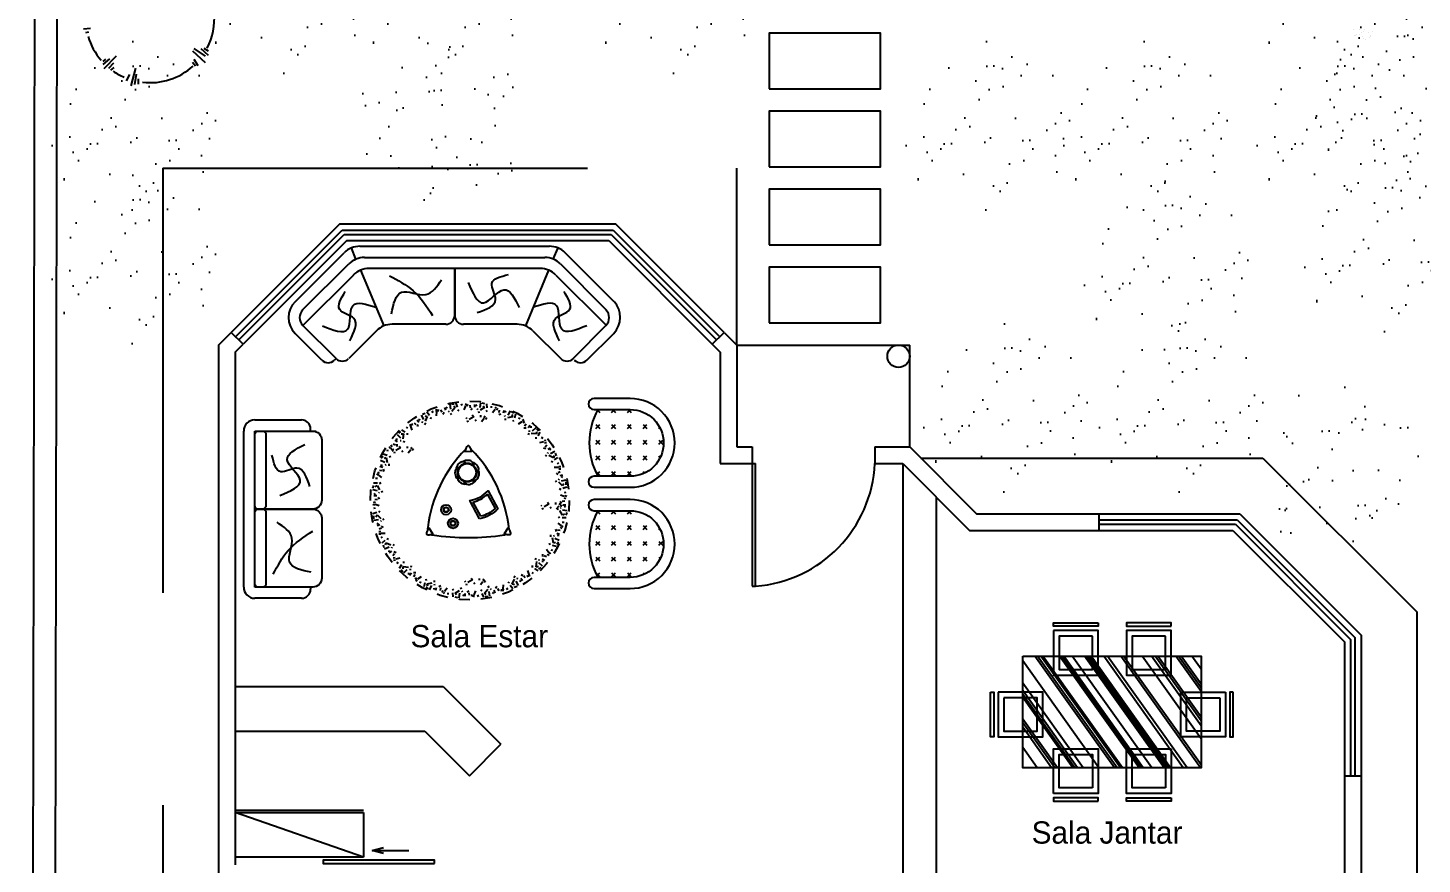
# Model space of a CAD drawing. Header units: millimetres. Extents: x 166 to 289, y 88 to 139.
# Drawn here: x 168.41 to 180.92, y 117.47 to 124.97 of the extents above; entities that cross this region are included whole.
import ezdxf

# ---------------------------------------------------------------- set-up
doc = ezdxf.new("R2010")
doc.units = ezdxf.units.MM
doc.header["$LTSCALE"] = 0.6
doc.linetypes.add('DOT', pattern=[0.25, 0, -0.25])
doc.linetypes.add('HIDDEN', pattern=[9.525, 6.35, -3.175])
for name, color, linetype in [('0.1', 1, 'Continuous'), ('0.3', 3, 'Continuous'), ('02', 2, 'Continuous'), ('AR-ALV', 5, 'Continuous'), ('AR-ALV-BXA', 1, 'Continuous'), ('AR-TXT', 2, 'Continuous'), ('Mobiliário', 160, 'Continuous'), ('Mobiliário2', 10, 'Continuous'), ('VEGETAÇAO', 76, 'Continuous')]:
    doc.layers.add(name, color=color, linetype=linetype)
doc.dimstyles.new('COTAS', dxfattribs={"dimscale": 10, "dimtxt": 0.01, "dimasz": 0.01, "dimexe": 0, "dimexo": 0, "dimgap": 0, "dimtad": 1, "dimzin": 0, "dimdsep": 46, "dimtxsty": 'Standard', "dimcen": 0.09, "dimdle": 0.05, "dimclrd": 1, "dimclre": 1, "dimclrt": 5, "dimadec": 0, "dimazin": 0, "dimtfac": 1, "dimtix": 1, "dimtmove": 0, "dimatfit": 3, "dimldrblk": 'OPEN30', "dimfxl": 1, "dimtvp": 2, "dimtolj": 1, "dimtzin": 0, "dimarcsym": 0})

# ---------------------------------------------------------------- blocks, each defined once
blk = doc.blocks.new('tapete4')
for p, q in [((-2.052, 1.213), (-2.09, 1.261)), ((-1.997, 1.254), (-2.012, 1.276)), ((-1.95, 1.305), (-1.951, 1.274)), ((-1.946, 1.207), (-1.944, 1.269)), ((-1.92, 1.273), (-1.919, 1.303)), ((-1.863, 1.263), (-1.881, 1.297)), ((-1.853, 1.234), (-1.833, 1.262)), ((-1.825, 1.33), (-1.813, 1.29)), ((-1.789, 1.336), (-1.804, 1.315)), ((-1.754, 1.268), (-1.768, 1.278)), ((-1.747, 1.38), (-1.736, 1.308)), ((-1.681, 1.384), (-1.723, 1.383)), ((-1.666, 1.331), (-1.718, 1.274)), ((-1.694, 1.351), (-1.666, 1.331)), ((-1.631, 1.337), (-1.652, 1.395)), ((-1.628, 1.282), (-1.613, 1.303)), ((-1.565, 1.36), (-1.573, 1.385)), ((-1.532, 1.299), (-1.51, 1.357)), ((-1.505, 1.393), (-1.515, 1.364)), ((-1.486, 1.353), (-1.476, 1.382)), ((-1.436, 1.327), (-1.442, 1.365)), ((-1.434, 1.296), (-1.407, 1.316)), ((-1.378, 1.379), (-1.379, 1.336)), ((-1.343, 1.373), (-1.363, 1.358)), ((-1.33, 1.298), (-1.34, 1.312)), ((-1.305, 1.263), (-1.331, 1.255)), ((-1.289, 1.402), (-1.301, 1.33)), ((-1.227, 1.331), (-1.294, 1.292)), ((-1.225, 1.385), (-1.265, 1.398)), ((-1.247, 1.358), (-1.227, 1.331)), ((-1.206, 1.272), (-1.185, 1.287)), ((-1.191, 1.325), (-1.194, 1.386)), ((-1.122, 1.326), (-1.122, 1.353)), ((-1.109, 1.259), (-1.071, 1.307)), ((-1.054, 1.339), (-1.073, 1.315)), ((-1.049, 1.296), (-1.03, 1.32)), ((-1.009, 1.255), (-1.003, 1.293)), ((-0.938, 1.287), (-0.952, 1.247)), ((-0.906, 1.271), (-0.93, 1.263)), ((-0.847, 1.281), (-0.88, 1.216)), ((-0.79, 1.245), (-0.825, 1.27)), ((-2.345, 1.083), (-2.337, 1.054)), ((-2.312, 0.992), (-2.329, 1.051)), ((-2.307, 1.062), (-2.316, 1.092)), ((-2.251, 1.071), (-2.278, 1.097)), ((-2.235, 1.146), (-2.211, 1.111)), ((-2.232, 1.046), (-2.221, 1.079)), ((-2.203, 1.163), (-2.211, 1.138)), ((-2.176, 1.217), (-2.143, 1.152)), ((-2.148, 1.109), (-2.165, 1.114)), ((-2.114, 1.242), (-2.155, 1.228)), ((-2.108, 1.096), (-2.124, 1.074)), ((-2.117, 1.207), (-2.084, 1.196)), ((-2.084, 1.196), (-2.116, 1.126)), ((-2.033, 1.161), (-2.025, 1.186)), ((-1.72, 1.243), (-1.742, 1.228)), ((-1.494, 1.161), (-1.504, 1.175)), ((-1.469, 1.126), (-1.495, 1.118)), ((-1.391, 1.194), (-1.459, 1.155)), ((-1.411, 1.221), (-1.391, 1.194)), ((-1.37, 1.135), (-1.349, 1.15)), ((-1.286, 1.189), (-1.286, 1.216)), ((-1.273, 1.122), (-1.235, 1.17)), ((-1.218, 1.202), (-1.238, 1.178)), ((-1.213, 1.159), (-1.194, 1.183)), ((-1.017, 1.225), (-0.985, 1.236)), ((-0.904, 1.154), (-0.931, 1.155)), ((-0.918, 1.195), (-0.923, 1.211)), ((-0.809, 1.194), (-0.885, 1.179)), ((-0.82, 1.227), (-0.809, 1.194)), ((-0.807, 1.132), (-0.783, 1.14)), ((-0.777, 1.178), (-0.761, 1.237)), ((-0.719, 1.089), (-0.668, 1.123)), ((-0.711, 1.158), (-0.702, 1.183)), ((-0.642, 1.149), (-0.668, 1.132)), ((-0.651, 1.106), (-0.625, 1.123)), ((-0.625, 1.055), (-0.608, 1.089)), ((-0.548, 1.064), (-0.574, 1.029)), ((-2.568, 0.844), (-2.534, 0.819)), ((-2.543, 0.87), (-2.543, 0.844)), ((-2.534, 0.93), (-2.483, 0.879)), ((-2.483, 0.973), (-2.517, 0.947)), ((-2.474, 0.836), (-2.491, 0.836)), ((-2.474, 0.938), (-2.44, 0.938)), ((-2.414, 0.964), (-2.466, 0.998)), ((-2.44, 0.938), (-2.449, 0.861)), ((-2.432, 0.836), (-2.44, 0.81)), ((-2.375, 1.021), (-2.396, 1.037)), ((-2.38, 0.921), (-2.38, 0.947)), ((-0.642, 1.029), (-0.608, 1.029)), ((-0.557, 0.927), (-0.583, 0.936)), ((-0.557, 0.97), (-0.557, 0.987)), ((-0.523, 1.038), (-0.548, 1.038)), ((-0.454, 0.936), (-0.531, 0.944)), ((-0.463, 1.029), (-0.514, 0.978)), ((-0.472, 0.876), (-0.446, 0.876)), ((-0.454, 0.97), (-0.454, 0.936)), ((-0.42, 0.978), (-0.446, 1.012)), ((-0.429, 0.91), (-0.395, 0.961)), ((-0.372, 0.87), (-0.356, 0.892)), ((-0.31, 0.841), (-0.339, 0.833)), ((-2.682, 0.616), (-2.742, 0.632)), ((-2.662, 0.682), (-2.688, 0.691)), ((-2.654, 0.75), (-2.636, 0.725)), ((-2.611, 0.742), (-2.628, 0.768)), ((-2.594, 0.674), (-2.628, 0.725)), ((-2.59, 0.695), (-2.6, 0.709)), ((-2.56, 0.768), (-2.594, 0.785)), ((-2.565, 0.661), (-2.59, 0.652)), ((-2.487, 0.728), (-2.554, 0.689)), ((-2.534, 0.75), (-2.534, 0.785)), ((-2.507, 0.755), (-2.487, 0.728)), ((-2.465, 0.669), (-2.445, 0.684)), ((-2.381, 0.723), (-2.381, 0.75)), ((-2.368, 0.656), (-2.33, 0.704)), ((-2.314, 0.736), (-2.333, 0.712)), ((-2.309, 0.693), (-2.29, 0.717)), ((-0.401, 0.808), (-0.342, 0.824)), ((-0.346, 0.727), (-0.314, 0.717)), ((-0.331, 0.803), (-0.301, 0.811)), ((-0.322, 0.746), (-0.295, 0.773)), ((-0.284, 0.644), (-0.278, 0.66)), ((-0.247, 0.731), (-0.281, 0.706)), ((-0.23, 0.698), (-0.254, 0.706)), ((-0.176, 0.672), (-0.24, 0.639)), ((-0.151, 0.61), (-0.165, 0.65)), ((-2.792, 0.454), (-2.751, 0.441)), ((-2.785, 0.546), (-2.721, 0.513)), ((-2.75, 0.603), (-2.775, 0.568)), ((-2.775, 0.487), (-2.767, 0.462)), ((-2.731, 0.573), (-2.699, 0.583)), ((-2.7, 0.475), (-2.716, 0.47)), ((-2.699, 0.583), (-2.683, 0.508)), ((-2.659, 0.489), (-2.659, 0.461)), ((-2.637, 0.586), (-2.645, 0.61)), ((-0.297, 0.603), (-0.319, 0.619)), ((-0.197, 0.58), (-0.267, 0.612)), ((-0.231, 0.528), (-0.207, 0.52)), ((-0.186, 0.612), (-0.197, 0.58)), ((-0.185, 0.442), (-0.124, 0.439)), ((-0.18, 0.547), (-0.132, 0.586)), ((-0.138, 0.492), (-0.116, 0.508)), ((-0.088, 0.445), (-0.119, 0.446)), ((-2.831, 0.271), (-2.858, 0.271)), ((-2.844, 0.339), (-2.82, 0.32)), ((-2.801, 0.344), (-2.825, 0.363)), ((-2.763, 0.284), (-2.811, 0.322)), ((-2.76, 0.384), (-2.797, 0.39)), ((-2.73, 0.376), (-2.741, 0.408)), ((-0.15, 0.215), (-0.165, 0.237)), ((-0.158, 0.348), (-0.131, 0.328)), ((-0.13, 0.359), (-0.096, 0.376)), ((-0.124, 0.25), (-0.114, 0.263)), ((-0.12, 0.415), (-0.089, 0.414)), ((-0.062, 0.162), (-0.119, 0.214)), ((-0.062, 0.321), (-0.103, 0.308)), ((-0.013, 0.243), (-0.085, 0.231)), ((-0.057, 0.285), (-0.077, 0.3)), ((-0.009, 0.176), (-0.01, 0.219)), ((-2.906, 0.104), (-2.835, 0.092)), ((-2.89, 0.168), (-2.902, 0.128)), ((-2.829, 0.202), (-2.891, 0.199)), ((-2.884, 0.014), (-2.841, 0.014)), ((-2.878, 0.05), (-2.863, 0.03)), ((-2.863, 0.146), (-2.835, 0.166)), ((-2.835, 0.166), (-2.797, 0.099)), ((-2.803, 0.063), (-2.816, 0.053)), ((-2.777, 0.187), (-2.792, 0.208)), ((-2.768, 0.088), (-2.76, 0.062)), ((-0.111, 0.123), (-0.09, 0.108)), ((-0.094, 0.027), (-0.036, 0.006)), ((-0.042, 0.189), (-0.062, 0.162)), ((-0.056, 0.126), (0.002, 0.147)), ((-0.033, 0.06), (-0.008, 0.068)), ((0, 0), (-0.029, 0.011)), ((-2.897, -0.112), (-2.869, -0.122)), ((-2.864, -0.172), (-2.89, -0.18)), ((-2.858, -0.094), (-2.887, -0.083)), ((-2.831, -0.043), (-2.869, -0.049)), ((-2.804, -0.139), (-2.862, -0.117)), ((-2.801, -0.041), (-2.821, -0.014)), ((-0.372, -0.145), (-0.382, -0.132)), ((-0.347, -0.18), (-0.372, -0.188)), ((-0.269, -0.113), (-0.336, -0.151)), ((-0.289, -0.085), (-0.269, -0.113)), ((-0.247, -0.171), (-0.227, -0.156)), ((-0.163, -0.117), (-0.163, -0.09)), ((-0.15, -0.185), (-0.112, -0.136)), ((-0.129, -0.2), (-0.138, -0.174)), ((-0.096, -0.104), (-0.115, -0.128)), ((-0.097, -0.07), (-0.077, -0.098)), ((-0.095, -0.175), (-0.081, -0.164)), ((-0.091, -0.147), (-0.072, -0.123)), ((-0.066, -0.069), (-0.028, -0.063)), ((0.009, -0.215), (-0.063, -0.204)), ((-0.014, -0.126), (-0.057, -0.126)), ((-0.04, -0.018), (-0.011, -0.029)), ((-0.02, -0.162), (-0.035, -0.141)), ((-2.841, -0.238), (-2.899, -0.259)), ((-2.889, -0.288), (-2.888, -0.331)), ((-2.884, -0.355), (-2.812, -0.343)), ((-2.856, -0.301), (-2.836, -0.274)), ((-2.841, -0.397), (-2.82, -0.412)), ((-2.836, -0.274), (-2.779, -0.326)), ((-2.787, -0.235), (-2.808, -0.22)), ((-2.773, -0.361), (-2.783, -0.375)), ((-2.748, -0.327), (-2.732, -0.349)), ((-0.134, -0.396), (-0.086, -0.434)), ((-0.121, -0.299), (-0.106, -0.32)), ((-0.062, -0.278), (-0.101, -0.21)), ((-0.068, -0.313), (-0.006, -0.311)), ((-0.067, -0.383), (-0.04, -0.383)), ((-0.035, -0.257), (-0.062, -0.278)), ((-0.008, -0.28), (0.005, -0.239)), ((-2.835, -0.432), (-2.794, -0.42)), ((-2.809, -0.557), (-2.778, -0.558)), ((-2.777, -0.527), (-2.808, -0.526)), ((-2.768, -0.471), (-2.802, -0.488)), ((-2.759, -0.604), (-2.781, -0.619)), ((-2.712, -0.554), (-2.773, -0.551)), ((-2.739, -0.46), (-2.767, -0.44)), ((-0.238, -0.6), (-0.238, -0.573)), ((-0.199, -0.695), (-0.214, -0.619)), ((-0.198, -0.587), (-0.182, -0.582)), ((-0.112, -0.658), (-0.176, -0.625)), ((-0.167, -0.487), (-0.157, -0.52)), ((-0.106, -0.566), (-0.146, -0.552)), ((-0.138, -0.496), (-0.1, -0.501)), ((-0.122, -0.598), (-0.13, -0.574)), ((-0.097, -0.455), (-0.073, -0.475)), ((-0.054, -0.45), (-0.078, -0.431)), ((-2.717, -0.659), (-2.765, -0.697)), ((-2.746, -0.722), (-2.733, -0.762)), ((-2.722, -0.783), (-2.657, -0.751)), ((-2.711, -0.724), (-2.701, -0.691)), ((-2.701, -0.691), (-2.63, -0.723)), ((-2.666, -0.64), (-2.69, -0.632)), ((-2.667, -0.81), (-2.643, -0.818)), ((-2.651, -0.842), (-2.616, -0.818)), ((-2.614, -0.756), (-2.619, -0.772)), ((-2.601, -0.715), (-2.579, -0.731)), ((-2.551, -0.839), (-2.583, -0.828)), ((-0.304, -0.785), (-0.269, -0.837)), ((-0.261, -0.697), (-0.253, -0.722)), ((-0.235, -0.794), (-0.21, -0.802)), ((-0.215, -0.727), (-0.156, -0.744)), ((-0.166, -0.685), (-0.199, -0.695)), ((-0.147, -0.714), (-0.123, -0.679)), ((-2.575, -0.858), (-2.602, -0.885)), ((-2.567, -0.915), (-2.596, -0.923)), ((-2.588, -0.953), (-2.558, -0.944)), ((-2.496, -0.92), (-2.556, -0.936)), ((-2.526, -0.982), (-2.542, -1.004)), ((-2.469, -1.022), (-2.503, -1.073)), ((-2.426, -0.987), (-2.451, -0.987)), ((-2.34, -1.039), (-2.315, -1.047)), ((-0.517, -1.033), (-0.517, -1.059)), ((-0.466, -0.948), (-0.457, -0.922)), ((-0.457, -1.05), (-0.449, -0.973)), ((-0.423, -0.948), (-0.406, -0.948)), ((-0.363, -1.042), (-0.415, -0.99)), ((-0.363, -0.862), (-0.363, -0.896)), ((-0.329, -0.956), (-0.363, -0.931)), ((-0.355, -0.982), (-0.355, -0.956)), ((-0.338, -0.879), (-0.304, -0.896)), ((-0.287, -0.854), (-0.269, -0.879)), ((-0.244, -0.862), (-0.261, -0.837)), ((-2.477, -1.09), (-2.451, -1.124)), ((-2.443, -1.047), (-2.366, -1.056)), ((-2.443, -1.081), (-2.443, -1.047)), ((-2.434, -1.141), (-2.383, -1.09)), ((-2.375, -1.15), (-2.349, -1.15)), ((-2.349, -1.175), (-2.323, -1.141)), ((-2.34, -1.081), (-2.34, -1.098)), ((-2.255, -1.141), (-2.289, -1.141)), ((-2.272, -1.167), (-2.289, -1.201)), ((-2.246, -1.218), (-2.272, -1.235)), ((-2.255, -1.261), (-2.229, -1.244)), ((-2.178, -1.201), (-2.229, -1.235)), ((-2.09, -1.244), (-2.115, -1.252)), ((-1.41, -1.245), (-1.477, -1.284)), ((-1.43, -1.218), (-1.41, -1.245)), ((-1.304, -1.25), (-1.304, -1.223)), ((-1.237, -1.237), (-1.256, -1.261)), ((-0.813, -1.308), (-0.781, -1.237)), ((-0.79, -1.208), (-0.773, -1.186)), ((-0.749, -1.221), (-0.733, -1.226)), ((-0.695, -1.274), (-0.687, -1.25)), ((-0.662, -1.258), (-0.687, -1.223)), ((-0.666, -1.158), (-0.676, -1.191)), ((-0.647, -1.182), (-0.619, -1.209)), ((-0.59, -1.174), (-0.582, -1.203)), ((-0.585, -1.103), (-0.568, -1.163)), ((-0.552, -1.195), (-0.56, -1.165)), ((-0.523, -1.133), (-0.501, -1.149)), ((-0.483, -1.076), (-0.432, -1.11)), ((-0.423, -1.05), (-0.457, -1.05)), ((-0.415, -1.084), (-0.38, -1.059)), ((-2.187, -1.269), (-2.195, -1.295)), ((-2.12, -1.29), (-2.137, -1.349)), ((-2.107, -1.357), (-2.072, -1.382)), ((-2.088, -1.306), (-2.012, -1.29)), ((-2.077, -1.338), (-2.088, -1.306)), ((-2.051, -1.393), (-2.018, -1.328)), ((-1.993, -1.266), (-1.966, -1.266)), ((-1.991, -1.382), (-1.967, -1.374)), ((-1.98, -1.307), (-1.975, -1.323)), ((-1.959, -1.399), (-1.945, -1.358)), ((-1.88, -1.337), (-1.913, -1.348)), ((-1.889, -1.367), (-1.894, -1.405)), ((-1.848, -1.408), (-1.867, -1.432)), ((-1.843, -1.451), (-1.824, -1.427)), ((-1.789, -1.37), (-1.827, -1.419)), ((-1.776, -1.438), (-1.776, -1.465)), ((-1.692, -1.384), (-1.712, -1.399)), ((-1.706, -1.437), (-1.704, -1.498)), ((-1.67, -1.442), (-1.603, -1.404)), ((-1.65, -1.47), (-1.67, -1.442)), ((-1.608, -1.513), (-1.597, -1.442)), ((-1.592, -1.375), (-1.567, -1.367)), ((-1.567, -1.41), (-1.557, -1.424)), ((-1.513, -1.278), (-1.523, -1.264)), ((-1.519, -1.491), (-1.518, -1.448)), ((-1.488, -1.313), (-1.513, -1.321)), ((-1.463, -1.408), (-1.491, -1.428)), ((-1.462, -1.439), (-1.456, -1.476)), ((-1.388, -1.304), (-1.368, -1.289)), ((-1.366, -1.411), (-1.387, -1.469)), ((-1.291, -1.317), (-1.253, -1.269)), ((-1.269, -1.394), (-1.284, -1.415)), ((-1.267, -1.449), (-1.245, -1.506)), ((-1.232, -1.28), (-1.213, -1.256)), ((-1.231, -1.443), (-1.179, -1.386)), ((-1.203, -1.463), (-1.231, -1.443)), ((-1.178, -1.355), (-1.156, -1.339)), ((-1.15, -1.491), (-1.161, -1.42)), ((-1.143, -1.38), (-1.129, -1.39)), ((-1.108, -1.448), (-1.093, -1.427)), ((-1.072, -1.442), (-1.085, -1.401)), ((-1.045, -1.346), (-1.065, -1.374)), ((-1.034, -1.375), (-1.016, -1.409)), ((-0.977, -1.384), (-0.979, -1.415)), ((-0.951, -1.319), (-0.954, -1.381)), ((-0.948, -1.416), (-0.947, -1.386)), ((-0.901, -1.366), (-0.885, -1.388)), ((-0.865, -1.273), (-0.873, -1.297)), ((-0.845, -1.324), (-0.807, -1.373)), ((-0.781, -1.318), (-0.813, -1.308)), ((-0.783, -1.353), (-0.743, -1.34)), ((-0.721, -1.329), (-0.754, -1.264)), ((-1.673, -1.497), (-1.632, -1.51)), ((-1.555, -1.485), (-1.534, -1.47)), ((-1.411, -1.465), (-1.422, -1.494)), ((-1.393, -1.505), (-1.382, -1.476)), ((-1.333, -1.471), (-1.324, -1.497)), ((-1.217, -1.496), (-1.174, -1.495))]:
    blk.add_line(p, q)
at = {"linetype": 'DOT'}
blk.add_circle((-1.448, -0.059), 1.486, dxfattribs=at)
blk = doc.blocks.new('*X3')
at = {"color": 0}
for p, q in [((63.64, 97.58), (64.7, 98.64)), ((64.7, 97.58), (63.64, 98.64)), ((67.88, 97.58), (68.3, 98)), ((59.4, 93.34), (60.46, 94.4)), ((60.46, 93.34), (59.4, 94.4)), ((60.46, 97.58), (60.18, 97.85)), ((63.64, 93.34), (64.7, 94.4)), ((64.7, 93.34), (63.64, 94.4)), ((67.88, 93.34), (68.94, 94.4)), ((68.94, 93.34), (67.88, 94.4)), ((68.94, 97.58), (68.78, 97.75)), ((72.25, 94.27), (72.12, 94.4)), ((56.21, 93.34), (56.11, 93.45)), ((72.12, 93.34), (72.53, 93.74)), ((55.37, 89.31), (56.21, 90.16)), ((56.21, 89.1), (55.37, 89.94)), ((59.4, 89.1), (60.46, 90.16)), ((60.46, 89.1), (59.4, 90.16)), ((63.64, 89.1), (64.7, 90.16)), ((64.7, 89.1), (63.64, 90.16)), ((67.88, 89.1), (68.94, 90.16)), ((68.94, 89.1), (67.88, 90.16)), ((72.12, 89.1), (73.19, 90.16)), ((73.19, 89.1), (72.12, 90.16)), ((55.37, 85.07), (56.21, 85.91)), ((56.21, 84.85), (55.37, 85.69)), ((59.4, 84.85), (60.46, 85.91)), ((60.46, 84.85), (59.4, 85.91)), ((63.64, 84.85), (64.7, 85.91)), ((64.7, 84.85), (63.64, 85.91)), ((67.88, 84.85), (68.94, 85.91)), ((68.94, 84.85), (67.88, 85.91)), ((72.12, 84.85), (73.19, 85.91)), ((73.19, 84.85), (72.12, 85.91)), ((56.1, 80.73), (55.37, 81.45)), ((55.55, 81.01), (56.21, 81.67)), ((59.4, 80.61), (60.46, 81.67)), ((60.46, 80.61), (59.4, 81.67)), ((63.64, 80.61), (64.7, 81.67)), ((64.7, 80.61), (63.64, 81.67)), ((67.88, 80.61), (68.94, 81.67)), ((68.94, 80.61), (67.88, 81.67)), ((72.12, 80.61), (73.19, 81.67)), ((72.93, 80.86), (72.12, 81.67))]:
    blk.add_line(p, q, dxfattribs=at)
blk = doc.blocks.new('_Open30')
at = {"layer": 'AR-ALV', "color": 0, "lineweight": -2}
for p, q in [((-1, 0.27), (0, 0)), ((0, 0), (-1, -0.27)), ((0, 0), (-1, 0))]:
    blk.add_line(p, q, dxfattribs=at)

msp = doc.modelspace()

# ---------------------------------------------------------------- hatches: boundary and pattern name
h = msp.add_hatch()
h.set_pattern_fill('AR-SAND', color=56, scale=0.01, angle=45, style=0)
h.set_pattern_definition([(82.5, (-1.78213, -0.6163), (-0.35738135, 0.3347535), [0, -0.38608, 0, -0.4318, 0, -0.41275]), (52.5, (-1.7821, -0.6163), (-0.189011, 0.8247329), [0, -0.20828, 0, -0.34798, 0, -0.13335]), (12.5, (-2.00304, -0.8372), (0.5582998, 0.5603323), [0, -0.127, 0, -0.4572, 0, -0.5969]), (2.5, (-2.00304, -0.8372), (0.3822811, 0.6975508), [0, -0.0635, 0, -0.29972, 0, -0.3429])])
h.paths.add_polyline_path([(171.469, 125.313, 1), (169.919, 125.313, 1)])
h = msp.add_hatch()
h.set_pattern_fill('AR-SAND', color=56, scale=0.01, angle=45, style=0)
h.set_pattern_definition([(82.5, (6.25144, -4.37403), (-0.35738135, 0.3347535), [0, -0.38608, 0, -0.4318, 0, -0.41275]), (52.5, (6.25144, -4.374), (-0.189011, 0.8247329), [0, -0.20828, 0, -0.34798, 0, -0.13335]), (12.5, (6.03053, -4.59494), (0.5582998, 0.5603323), [0, -0.127, 0, -0.4572, 0, -0.5969]), (2.5, (6.0305, -4.59494), (0.3822811, 0.6975508), [0, -0.0635, 0, -0.29972, 0, -0.3429])])
h.paths.add_polyline_path([(179.502, 121.556, 1), (177.953, 121.556, 1)])
at = {"layer": 'VEGETAÇAO', "lineweight": -3}
h = msp.add_hatch(dxfattribs=at)
h.set_pattern_fill('AR-SAND', color=256, scale=0.01, angle=45, style=0)
h.set_pattern_definition([(82.5, (-0.3676, -0.6163), (-0.35738135, 0.3347535), [0, -0.38608, 0, -0.4318, 0, -0.41275]), (52.5, (-0.3676, -0.6163), (-0.189011, 0.8247329), [0, -0.20828, 0, -0.34798, 0, -0.13335]), (12.5, (-0.5885, -0.8372), (0.5582998, 0.5603323), [0, -0.127, 0, -0.4572, 0, -0.5969]), (2.5, (-0.5885, -0.8372), (0.3822811, 0.6975508), [0, -0.0635, 0, -0.29972, 0, -0.3429])])
h.paths.add_polyline_path([(172.883, 125.313, 1), (171.334, 125.313, 1)])
h = msp.add_hatch(dxfattribs=at)
h.set_pattern_fill('AR-SAND', color=256, scale=0.01, angle=45, style=0)
h.set_pattern_definition([(82.5, (1.7142, -0.6163), (-0.35738135, 0.3347535), [0, -0.38608, 0, -0.4318, 0, -0.41275]), (52.5, (1.7142, -0.6163), (-0.189011, 0.8247329), [0, -0.20828, 0, -0.34798, 0, -0.13335]), (12.5, (1.4933, -0.8372), (0.5582998, 0.5603323), [0, -0.127, 0, -0.4572, 0, -0.5969]), (2.5, (1.4933, -0.8372), (0.3822811, 0.6975508), [0, -0.0635, 0, -0.29972, 0, -0.3429])])
h.paths.add_polyline_path([(174.965, 125.313, 1), (173.416, 125.313, 1)])
h = msp.add_hatch(dxfattribs=at)
h.set_pattern_fill('AR-SAND', color=256, scale=0.01, angle=45, style=0)
h.set_pattern_definition([(82.5, (7.666, -0.6163), (-0.35738135, 0.3347535), [0, -0.38608, 0, -0.4318, 0, -0.41275]), (52.5, (7.666, -0.6163), (-0.189011, 0.8247329), [0, -0.20828, 0, -0.34798, 0, -0.13335]), (12.5, (7.4451, -0.8372), (0.5582998, 0.5603323), [0, -0.127, 0, -0.4572, 0, -0.5969]), (2.5, (7.4451, -0.8372), (0.3822811, 0.6975508), [0, -0.0635, 0, -0.29972, 0, -0.3429])])
h.paths.add_polyline_path([(180.917, 125.313, 1), (179.368, 125.313, 1)])
h = msp.add_hatch(dxfattribs=at)
h.set_pattern_fill('AR-SAND', color=256, scale=0.01, angle=45, style=0)
h.set_pattern_definition([(82.5, (8.1998, -1.57572), (-0.35738135, 0.3347535), [0, -0.38608, 0, -0.4318, 0, -0.41275]), (52.5, (8.1998, -1.5757), (-0.189011, 0.8247329), [0, -0.20828, 0, -0.34798, 0, -0.13335]), (12.5, (7.97887, -1.79664), (0.5582998, 0.5603323), [0, -0.127, 0, -0.4572, 0, -0.5969]), (2.5, (7.9789, -1.79664), (0.3822811, 0.6975508), [0, -0.0635, 0, -0.29972, 0, -0.3429])])
h.paths.add_polyline_path([(181.451, 124.354, 1), (179.901, 124.354, 1)])
h = msp.add_hatch(dxfattribs=at)
h.set_pattern_fill('AR-SAND', color=104, scale=0.01, angle=45, style=0)
h.set_pattern_definition([(82.5, (-3.1433, -1.84223), (-0.35738135, 0.3347535), [0, -0.38608, 0, -0.4318, 0, -0.41275]), (52.5, (-3.1433, -1.8422), (-0.189011, 0.8247329), [0, -0.20828, 0, -0.34798, 0, -0.13335]), (12.5, (-3.3642, -2.06314), (0.5582998, 0.5603323), [0, -0.127, 0, -0.4572, 0, -0.5969]), (2.5, (-3.3642, -2.06314), (0.3822811, 0.6975508), [0, -0.0635, 0, -0.29972, 0, -0.3429])])
h.paths.add_polyline_path([(170.108, 124.087, 1), (168.558, 124.087, 1)])
at = {"layer": 'VEGETAÇAO'}
h = msp.add_hatch(dxfattribs=at)
h.set_pattern_fill('AR-SAND', color=98, scale=0.01, angle=45, style=0)
h.paths.add_polyline_path([(172.883, 124.087, 1), (171.334, 124.087, 1)])
at = {"layer": 'VEGETAÇAO', "lineweight": -3}
h = msp.add_hatch(dxfattribs=at)
h.set_pattern_fill('AR-SAND', color=256, scale=0.01, angle=45, style=0)
h.set_pattern_definition([(82.5, (4.5166, -1.84223), (-0.35738135, 0.3347535), [0, -0.38608, 0, -0.4318, 0, -0.41275]), (52.5, (4.5166, -1.8422), (-0.189011, 0.8247329), [0, -0.20828, 0, -0.34798, 0, -0.13335]), (12.5, (4.2957, -2.06314), (0.5582998, 0.5603323), [0, -0.127, 0, -0.4572, 0, -0.5969]), (2.5, (4.2957, -2.06314), (0.3822811, 0.6975508), [0, -0.0635, 0, -0.29972, 0, -0.3429])])
h.paths.add_polyline_path([(177.768, 124.087, 1), (176.218, 124.087, 1)])
h = msp.add_hatch(dxfattribs=at)
h.set_pattern_fill('AR-SAND', color=104, scale=0.01, angle=45, style=0)
h.set_pattern_definition([(82.5, (5.93117, -1.84223), (-0.35738135, 0.3347535), [0, -0.38608, 0, -0.4318, 0, -0.41275]), (52.5, (5.9312, -1.8422), (-0.189011, 0.8247329), [0, -0.20828, 0, -0.34798, 0, -0.13335]), (12.5, (5.71025, -2.06314), (0.5582998, 0.5603323), [0, -0.127, 0, -0.4572, 0, -0.5969]), (2.5, (5.71025, -2.06314), (0.3822811, 0.6975508), [0, -0.0635, 0, -0.29972, 0, -0.3429])])
h.paths.add_polyline_path([(179.182, 124.087, 1), (177.633, 124.087, 1)])
h = msp.add_hatch(dxfattribs=at)
h.set_pattern_fill('AR-SAND', color=256, scale=0.01, angle=45, style=0)
h.set_pattern_definition([(82.5, (7.666, -1.84223), (-0.35738135, 0.3347535), [0, -0.38608, 0, -0.4318, 0, -0.41275]), (52.5, (7.666, -1.8422), (-0.189011, 0.8247329), [0, -0.20828, 0, -0.34798, 0, -0.13335]), (12.5, (7.4451, -2.06314), (0.5582998, 0.5603323), [0, -0.127, 0, -0.4572, 0, -0.5969]), (2.5, (7.4451, -2.06314), (0.3822811, 0.6975508), [0, -0.0635, 0, -0.29972, 0, -0.3429])])
h.paths.add_polyline_path([(180.917, 124.087, 1), (179.368, 124.087, 1)])
h = msp.add_hatch(dxfattribs=at)
h.set_pattern_fill('AR-SAND', color=256, scale=0.01, angle=45, style=0)
h.set_pattern_definition([(82.5, (8.09303, -2.9349), (-0.35738135, 0.3347535), [0, -0.38608, 0, -0.4318, 0, -0.41275]), (52.5, (8.093, -2.9349), (-0.189011, 0.8247329), [0, -0.20828, 0, -0.34798, 0, -0.13335]), (12.5, (7.8721, -3.1558), (0.5582998, 0.5603323), [0, -0.127, 0, -0.4572, 0, -0.5969]), (2.5, (7.8721, -3.1558), (0.3822811, 0.6975508), [0, -0.0635, 0, -0.29972, 0, -0.3429])])
h.paths.add_polyline_path([(181.344, 122.995, 1), (179.795, 122.995, 1)])
h = msp.add_hatch(dxfattribs=at)
h.set_pattern_fill('AR-SAND', color=256, scale=0.01, angle=45, style=0)
h.set_pattern_definition([(82.5, (-3.1433, -3.0415), (-0.35738135, 0.3347535), [0, -0.38608, 0, -0.4318, 0, -0.41275]), (52.5, (-3.1433, -3.0415), (-0.189011, 0.8247329), [0, -0.20828, 0, -0.34798, 0, -0.13335]), (12.5, (-3.3642, -3.2624), (0.5582998, 0.5603323), [0, -0.127, 0, -0.4572, 0, -0.5969]), (2.5, (-3.3642, -3.2624), (0.3822811, 0.6975508), [0, -0.0635, 0, -0.29972, 0, -0.3429])])
h.paths.add_polyline_path([(170.108, 122.888, 1), (168.558, 122.888, 1)])
h = msp.add_hatch(dxfattribs=at)
h.set_pattern_fill('AR-SAND', color=104, scale=0.01, angle=45, style=0)
h.set_pattern_definition([(82.5, (6.118, -3.0948), (-0.35738135, 0.3347535), [0, -0.38608, 0, -0.4318, 0, -0.41275]), (52.5, (6.118, -3.0948), (-0.189011, 0.8247329), [0, -0.20828, 0, -0.34798, 0, -0.13335]), (12.5, (5.8971, -3.3157), (0.5582998, 0.5603323), [0, -0.127, 0, -0.4572, 0, -0.5969]), (2.5, (5.8971, -3.3157), (0.3822811, 0.6975508), [0, -0.0635, 0, -0.29972, 0, -0.3429])])
h.paths.add_polyline_path([(179.369, 122.835, 1), (177.82, 122.835, 1)])
h = msp.add_hatch(dxfattribs=at)
h.set_pattern_fill('AR-SAND', color=256, scale=0.01, angle=45, style=0)
h.set_pattern_definition([(82.5, (4.67676, -4.37403), (-0.35738135, 0.3347535), [0, -0.38608, 0, -0.4318, 0, -0.41275]), (52.5, (4.67676, -4.374), (-0.189011, 0.8247329), [0, -0.20828, 0, -0.34798, 0, -0.13335]), (12.5, (4.45584, -4.59494), (0.5582998, 0.5603323), [0, -0.127, 0, -0.4572, 0, -0.5969]), (2.5, (4.45584, -4.59494), (0.3822811, 0.6975508), [0, -0.0635, 0, -0.29972, 0, -0.3429])])
h.paths.add_polyline_path([(177.928, 121.556, 1), (176.378, 121.556, 1)])
at = {"layer": 'VEGETAÇAO'}
h = msp.add_hatch(dxfattribs=at)
h.set_pattern_fill('AR-SAND', color=98, scale=0.01, angle=45, style=0)
h.paths.add_polyline_path([(180.917, 120.996, 1), (179.368, 120.996, 1)])

# ---------------------------------------------------------------- linework, layer by layer
at = {"color": 56}
for p, q in [((168.908, 124.961), (168.971, 124.968)), ((168.929, 124.931), (168.955, 124.936)), ((169.093, 124.608), (169.203, 124.719)), ((169.886, 124.766), (169.999, 124.659)), ((169.897, 124.787), (169.999, 124.717)), ((169.96, 124.786), (170.025, 124.727)), ((169.988, 124.79), (170.026, 124.765)), ((169.083, 124.642), (169.143, 124.693)), ((169.085, 124.668), (169.107, 124.689)), ((169.134, 124.611), (169.179, 124.658)), ((169.153, 124.593), (169.183, 124.615)), ((169.337, 124.452), (169.377, 124.609)), ((169.886, 124.662), (169.914, 124.63)), ((169.897, 124.691), (169.935, 124.635)), ((169.295, 124.495), (169.325, 124.552)), ((169.368, 124.463), (169.385, 124.557)), ((169.4, 124.466), (169.4, 124.515))]:
    msp.add_line(p, q, dxfattribs=at)
for major_axis, start_param, end_param in [((-0.409, 0.409), 3.445315, 4.008513), ((0.409, 0.409), 2.644183, 3.066579), ((-0.409, 0.409), 1.750881, 1.944631), ((0.409, 0.409), 3.813639, 4.661621)]:
    msp.add_ellipse((169.504, 125.058), major_axis=major_axis, ratio=1, start_param=start_param, end_param=end_param, dxfattribs=at)
at = {"layer": '0.1', "linetype": 'HIDDEN', "lineweight": -3}
for p, q in [((169.62, 123.712), (169.62, 116.812)), ((169.62, 123.712), (174.77, 123.712)), ((174.77, 122.124), (174.77, 123.712)), ((174.77, 122.124), (176.32, 122.124)), ((176.32, 121.212), (176.32, 122.124)), ((176.42, 121.112), (179.489, 121.112)), ((179.489, 121.112), (180.87, 119.731)), ((180.87, 119.731), (180.87, 113.762))]:
    msp.add_line(p, q, dxfattribs=at)
at = {"layer": '0.1'}
for p, q in [((171.208, 123.212), (170.234, 122.239)), ((171.208, 123.212), (173.682, 123.212)), ((174.655, 122.239), (173.682, 123.212)), ((171.27, 123.062), (170.341, 122.133)), ((171.27, 123.062), (173.62, 123.062)), ((173.62, 123.062), (174.549, 122.133)), ((178.02, 120.612), (179.282, 120.612)), ((179.282, 120.612), (180.37, 119.524)), ((178.02, 120.462), (179.22, 120.462)), ((179.22, 120.462), (180.22, 119.462)), ((180.22, 119.462), (180.22, 118.262)), ((180.37, 119.524), (180.37, 118.262))]:
    msp.add_line(p, q, dxfattribs=at)
at = {"layer": '0.1', "lineweight": -3}
for points in [[(175.059, 124.424), (176.059, 124.424), (176.059, 124.924), (175.059, 124.924)], [(175.059, 123.724), (176.059, 123.724), (176.059, 124.224), (175.059, 124.224)], [(175.059, 123.024), (176.059, 123.024), (176.059, 123.524), (175.059, 123.524)], [(175.059, 122.324), (176.059, 122.324), (176.059, 122.824), (175.059, 122.824)]]:
    msp.add_lwpolyline(points, close=True, dxfattribs=at)
at = {"layer": '0.1'}
msp.add_arc((174.848, 121.12), 1.162, 274.4485, 357.1356, dxfattribs=at)
at = {"layer": '0.3'}
for p, q in [((168.409, 88.096), (168.485, 133.945)), ((168.609, 88.096), (168.684, 133.409))]:
    msp.add_line(p, q, dxfattribs=at)
at = {"layer": '02'}
for p, q in [((170.273, 122.2), (171.23, 123.157)), ((170.302, 122.172), (171.247, 123.117)), ((171.23, 123.157), (173.659, 123.157)), ((171.247, 123.117), (173.643, 123.117)), ((173.643, 123.117), (174.588, 122.172)), ((173.659, 123.157), (174.616, 122.2)), ((174.908, 121.062), (174.908, 119.962)), ((174.908, 121.062), (174.938, 121.062)), ((174.938, 119.962), (174.938, 121.062)), ((178.02, 120.557), (179.259, 120.557)), ((178.02, 120.517), (179.243, 120.517)), ((179.243, 120.517), (180.275, 119.485)), ((179.259, 120.557), (180.315, 119.501)), ((174.908, 119.962), (174.938, 119.962)), ((180.275, 119.485), (180.275, 118.262)), ((180.315, 119.501), (180.315, 118.262))]:
    msp.add_line(p, q, dxfattribs=at)
msp.add_lwpolyline([(172.057, 117.475), (172.057, 117.505), (171.057, 117.505), (171.057, 117.475)], close=True, dxfattribs=at)
at = {"layer": 'AR-ALV'}
for p, q in [((170.12, 122.124), (170.234, 122.239)), ((170.341, 122.133), (170.234, 122.239)), ((174.549, 122.133), (174.655, 122.239)), ((174.655, 122.239), (174.77, 122.124)), ((170.12, 122.124), (170.12, 117.312)), ((170.27, 122.062), (170.341, 122.133)), ((174.549, 122.133), (174.62, 122.062)), ((174.77, 122.124), (174.77, 121.212)), ((170.27, 122.062), (170.27, 118.624)), ((174.62, 122.062), (174.62, 121.062)), ((174.77, 121.212), (174.908, 121.212)), ((174.908, 121.212), (174.908, 121.062)), ((176.008, 121.212), (176.008, 121.062)), ((176.008, 121.212), (176.32, 121.212)), ((176.32, 121.212), (176.92, 120.612)), ((174.62, 121.062), (174.908, 121.062)), ((176.008, 121.062), (176.258, 121.062)), ((176.258, 121.062), (176.858, 120.462)), ((176.92, 120.612), (178.02, 120.612)), ((178.02, 120.462), (178.02, 120.612)), ((176.858, 120.462), (178.02, 120.462)), ((170.27, 118.774), (170.27, 117.462)), ((180.22, 118.262), (180.22, 116.708)), ((180.22, 118.262), (180.37, 118.262)), ((180.37, 118.262), (180.37, 116.558))]:
    msp.add_line(p, q, dxfattribs=at)
msp.add_circle((176.22, 122.025), 0.1, dxfattribs=at)
at = {"layer": 'AR-ALV-BXA'}
for p, q in [((176.258, 121.062), (176.258, 116.708)), ((176.558, 120.762), (176.558, 116.708))]:
    msp.add_line(p, q, dxfattribs=at)
at = {"layer": 'Mobiliário'}
for p, q in [((171.352, 122.897), (171.311, 122.997)), ((171.388, 123.012), (173.088, 123.012)), ((173.123, 122.897), (173.165, 122.997)), ((170.806, 122.513), (171.246, 122.953)), ((170.877, 122.443), (171.288, 122.853)), ((171.429, 122.912), (172.208, 122.912)), ((171.538, 122.912), (173.047, 122.912)), ((173.188, 122.853), (173.594, 122.443)), ((173.667, 122.516), (173.23, 122.953)), ((171.329, 122.753), (170.877, 122.301)), ((171.394, 122.797), (171.601, 122.297)), ((172.238, 122.812), (171.47, 122.812)), ((172.238, 122.812), (172.238, 122.392)), ((172.238, 122.392), (172.238, 122.812)), ((173.005, 122.812), (172.238, 122.812)), ((172.875, 122.297), (173.082, 122.797)), ((173.147, 122.753), (173.597, 122.304)), ((171.046, 121.99), (170.806, 122.23)), ((171.174, 122.004), (170.877, 122.301)), ((171.536, 122.253), (171.287, 122.004)), ((172.158, 122.312), (171.677, 122.312)), ((172.798, 122.312), (172.318, 122.312)), ((172.94, 122.253), (173.189, 122.004)), ((173.594, 122.301), (173.302, 122.004)), ((173.425, 121.99), (173.665, 122.23)), ((171.174, 122.004), (171.16, 121.99)), ((170.345, 119.954), (170.345, 121.354)), ((170.445, 121.454), (170.865, 121.454)), ((170.445, 119.954), (170.445, 121.354)), ((170.445, 121.354), (170.995, 121.354)), ((170.945, 121.354), (170.945, 121.374)), ((170.945, 119.954), (170.945, 119.934)), ((170.865, 119.854), (170.445, 119.854)), ((177.784, 118.333), (177.334, 118.964)), ((170.27, 117.952), (171.42, 117.952)), ((170.27, 117.932), (171.42, 117.932)), ((171.42, 117.532), (170.27, 117.932)), ((171.42, 117.932), (171.42, 117.532)), ((171.42, 117.532), (170.27, 117.532))]:
    msp.add_line(p, q, dxfattribs=at)
at = {"layer": 'Mobiliário', "color": 253}
for p, q in [((178.157, 118.333), (177.444, 119.333)), ((178.181, 118.333), (177.468, 119.333)), ((178.21, 118.333), (177.497, 119.333)), ((178.229, 118.333), (177.516, 119.333)), ((178.378, 118.333), (177.664, 119.333)), ((178.397, 118.333), (177.683, 119.333)), ((178.416, 118.333), (177.703, 119.333)), ((178.492, 118.333), (177.779, 119.333)), ((178.603, 118.333), (177.889, 119.333)), ((178.622, 118.333), (177.908, 119.333)), ((178.641, 118.333), (177.928, 119.333)), ((178.66, 118.333), (177.947, 119.333)), ((178.775, 118.333), (178.062, 119.333)), ((178.808, 118.333), (178.095, 119.333)), ((178.928, 118.333), (178.215, 119.333)), ((178.934, 118.359), (178.239, 119.333)), ((178.934, 118.593), (178.406, 119.333)), ((178.934, 118.708), (178.488, 119.333)), ((178.934, 118.755), (178.521, 119.333)), ((178.934, 118.788), (178.545, 119.333)), ((178.934, 119.016), (178.708, 119.333)), ((178.934, 119.05), (178.732, 119.333)), ((178.934, 119.083), (178.756, 119.333)), ((178.934, 119.218), (178.851, 119.333)), ((178.018, 118.333), (177.334, 119.293)), ((177.875, 118.333), (177.334, 119.092)), ((177.827, 118.333), (177.334, 119.025)), ((177.803, 118.333), (177.334, 118.991)), ((177.645, 118.333), (177.334, 118.769)), ((177.621, 118.333), (177.334, 118.736)), ((177.592, 118.333), (177.334, 118.696)), ((177.463, 118.333), (177.334, 118.514))]:
    msp.add_line(p, q, dxfattribs=at)
at = {"layer": 'Mobiliário'}
for points in [[(173.813, 121.547, -0.414214), (174.112, 121.248), (174.112, 121.247, -0.414214), (173.813, 120.948), (173.488, 120.948, 1), (173.488, 120.849), (173.813, 120.849, 0.414214), (174.212, 121.247), (174.212, 121.248, 0.414214), (173.813, 121.646), (173.488, 121.646, 1), (173.488, 121.547)], [(170.445, 120.684), (170.445, 121.324, -0.414214), (170.475, 121.354), (170.515, 121.354, -0.414214), (170.545, 121.324), (170.545, 120.684, -0.414214), (170.515, 120.654), (170.475, 120.654, -0.414214)], [(172.684, 120.423, 0.079447), (172.699, 120.428, 0.081812), (172.734, 120.427, 0.462249), (172.742, 120.439, 0.081442), (172.727, 120.471, 0.170834), (172.386, 121.188, 0.083771), (172.367, 121.218, 0.462249), (172.352, 121.218, 0.07923), (172.335, 121.188, 0.167164), (171.996, 120.488, 0.080136), (171.996, 120.464, 0.067672), (171.984, 120.437, 0.462249), (171.992, 120.425, 0.081215), (172.026, 120.426, 0.056063), (172.037, 120.423, 0.077486)], [(173.813, 120.639, -0.414214), (174.112, 120.34), (174.112, 120.34, -0.414214), (173.813, 120.041), (173.488, 120.041, 1), (173.488, 119.941), (173.813, 119.941, 0.414214), (174.212, 120.34), (174.212, 120.34, 0.414214), (173.813, 120.739), (173.488, 120.739, 1), (173.488, 120.639)], [(170.445, 119.984), (170.445, 120.624, -0.414214), (170.475, 120.654), (170.515, 120.654, -0.414214), (170.545, 120.624), (170.545, 119.984, -0.414214), (170.515, 119.954), (170.475, 119.954, -0.414214)]]:
    msp.add_lwpolyline(points, format="xyb", close=True, dxfattribs=at)
for points in [[(170.445, 121.354), (170.965, 121.354, -0.414214), (171.045, 121.274), (171.045, 120.734, -0.414214), (170.965, 120.654), (170.445, 120.654)], [(172.335, 121.188, 0.041536), (172.33, 121.171), (172.391, 121.173, 0.038115), (172.386, 121.188, 0.462249)], [(170.445, 120.654), (170.965, 120.654, -0.414214), (171.045, 120.574), (171.045, 120.034, -0.414214), (170.965, 119.954), (170.445, 119.954)], [(172.026, 120.426, 0.040658), (172.043, 120.431), (172.01, 120.482, 0.053058), (171.996, 120.464, 0.053058)], [(172.727, 120.471, 0.039335), (172.716, 120.484), (172.683, 120.432, 0.040064), (172.699, 120.428, 0.462249)]]:
    msp.add_lwpolyline(points, format="xyb", dxfattribs=at)
for points in [[(178.01, 119.632), (178.01, 119.602), (177.61, 119.602), (177.61, 119.632)], [(178.666, 119.602), (178.666, 119.632), (178.266, 119.632), (178.266, 119.602)], [(177.61, 119.564), (177.61, 119.164), (178.01, 119.164), (178.01, 119.564)], [(177.96, 119.514), (177.66, 119.514), (177.66, 119.214), (177.96, 119.214)], [(178.666, 119.164), (178.666, 119.564), (178.266, 119.564), (178.266, 119.164)], [(178.616, 119.514), (178.316, 119.514), (178.316, 119.214), (178.616, 119.214)], [(177.334, 119.333), (178.934, 119.333), (178.934, 118.333), (177.334, 118.333)], [(177.046, 119.011), (177.076, 119.011), (177.076, 118.611), (177.046, 118.611)], [(177.114, 119.011), (177.114, 118.611), (177.514, 118.611), (177.514, 119.011)], [(177.164, 118.961), (177.164, 118.661), (177.464, 118.661), (177.464, 118.961)], [(179.153, 119.011), (179.153, 118.611), (178.753, 118.611), (178.753, 119.011)], [(179.103, 118.961), (179.103, 118.661), (178.803, 118.661), (178.803, 118.961)], [(179.221, 119.011), (179.191, 119.011), (179.191, 118.611), (179.221, 118.611)], [(177.61, 118.102), (177.61, 118.502), (178.01, 118.502), (178.01, 118.102)], [(178.666, 118.502), (178.666, 118.102), (178.266, 118.102), (178.266, 118.502)], [(177.96, 118.152), (177.66, 118.152), (177.66, 118.452), (177.96, 118.452)], [(178.616, 118.152), (178.316, 118.152), (178.316, 118.452), (178.616, 118.452)], [(178.01, 118.034), (178.01, 118.064), (177.61, 118.064), (177.61, 118.034)], [(178.666, 118.064), (178.666, 118.034), (178.266, 118.034), (178.266, 118.064)]]:
    msp.add_lwpolyline(points, close=True, dxfattribs=at)
for centre, radius, start, end in [((171.388, 122.812), 0.2, 90, 135), ((173.088, 122.812), 0.2, 45, 90), ((171.429, 122.712), 0.2, 90, 135), ((173.047, 122.712), 0.2, 45, 90), ((171.47, 122.612), 0.2, 90, 135), ((173.005, 122.612), 0.2, 45, 90), ((170.947, 122.372), 0.2, 135, 225), ((173.518, 122.374), 0.206, 315.6742, 43.3721), ((170.947, 122.372), 0.1, 135, 225), ((172.158, 122.392), 0.08, 270, 0), ((172.318, 122.392), 0.08, 180, 270), ((173.524, 122.372), 0.1, 315, 45), ((171.677, 122.112), 0.2, 90, 135), ((172.798, 122.112), 0.2, 45, 90), ((171.103, 122.047), 0.08, 225, 315), ((171.23, 122.061), 0.08, 225, 315), ((173.246, 122.061), 0.08, 225, 315), ((173.368, 122.047), 0.08, 225, 315), ((174.064, 121.248), 0.619, 151.1034, 208.8966), ((170.445, 121.354), 0.1, 90, 180), ((170.865, 121.374), 0.08, 0, 90), ((174.064, 120.34), 0.619, 151.1034, 208.8966), ((170.445, 119.954), 0.1, 180, 270), ((170.865, 119.934), 0.08, 270, 0)]:
    msp.add_arc(centre, radius, start, end, dxfattribs=at)
at = {"layer": 'Mobiliário2'}
for p, q in [((170.27, 119.062), (172.136, 119.062)), ((172.136, 119.062), (172.653, 118.545)), ((170.27, 118.662), (171.97, 118.662)), ((171.97, 118.662), (172.37, 118.262)), ((172.37, 118.262), (172.653, 118.545))]:
    msp.add_line(p, q, dxfattribs=at)
for points in [[(172.411, 121.041, 0.429738), (172.363, 121.09, 0.200361), (172.311, 121.078)], [(172.279, 121.028, 0.429738), (172.242, 120.97, 0.200361), (172.265, 120.923)], [(172.341, 121.066, 0.429738), (172.273, 121.059, 0.200361), (172.251, 121.011)], [(172.27, 120.955, 0.429738), (172.292, 120.89, 0.200361), (172.344, 120.879)], [(172.395, 120.91, 0.429738), (172.453, 120.946, 0.200361), (172.452, 120.999)], [(172.434, 120.972, 0.429738), (172.443, 121.04, 0.200361), (172.401, 121.072)], [(172.321, 120.902, 0.429738), (172.386, 120.879, 0.200361), (172.427, 120.913)]]:
    msp.add_lwpolyline(points, format="xyb", dxfattribs=at)
for points in [[(172.461, 120.567), (172.374, 120.731, 0.161026), (172.538, 120.818), (172.625, 120.655, -0.161026)], [(172.472, 120.59), (172.404, 120.717, 0.116914), (172.532, 120.786), (172.6, 120.658, -0.134459)]]:
    msp.add_lwpolyline(points, format="xyb", close=True, dxfattribs=at)
for centre, radius in [((172.35, 120.982), 0.0848), ((172.35, 120.982), 0.0796), ((172.161, 120.648), 0.0451), ((172.161, 120.648), 0.0231), ((172.161, 120.648), 0.0201), ((172.223, 120.526), 0.0451), ((172.223, 120.526), 0.0231), ((172.223, 120.526), 0.0201)]:
    msp.add_circle(centre, radius, dxfattribs=at)
for points in [[(171.654, 122.746), (171.866, 122.613), (172.04, 122.392)], [(171.671, 122.405), (171.762, 122.6), (171.978, 122.579), (172.119, 122.712)], [(172.439, 122.417), (172.605, 122.534), (172.572, 122.679), (172.721, 122.758)], [(171.298, 122.164), (171.333, 122.364), (171.207, 122.443), (171.257, 122.605)], [(172.36, 122.687), (172.497, 122.504), (172.68, 122.621), (172.817, 122.463)], [(171.051, 122.299), (171.277, 122.267), (171.324, 122.478), (171.533, 122.464)], [(170.669, 120.776), (170.852, 120.913), (170.736, 121.096), (170.894, 121.233)], [(170.94, 120.855), (170.823, 121.021), (170.678, 120.988), (170.599, 121.137)], [(170.611, 120.07), (170.744, 120.282), (170.965, 120.456)], [(170.952, 120.087), (170.757, 120.178), (170.778, 120.394), (170.645, 120.535)]]:
    msp.add_spline(points, degree=3, dxfattribs=at)
for points, knots in [([(173.178, 122.164), (173.14, 122.242), (173.074, 122.377), (173.329, 122.426), (173.257, 122.543), (173.219, 122.605)], [0, 0, 0, 0, 0.2028018, 0.352019, 0.5210752, 0.5210752, 0.5210752, 0.5210752]), ([(173.425, 122.299), (173.329, 122.26), (173.143, 122.182), (173.208, 122.552), (173.03, 122.493), (172.943, 122.464)], [0, 0, 0, 0, 0.228517, 0.4451303, 0.6542248, 0.6542248, 0.6542248, 0.6542248])]:
    msp.add_open_spline(points, degree=3, knots=knots, dxfattribs=at)
at = {"layer": 'VEGETAÇAO', "color": 98}
for p, q in [((180.402, 124.96), (180.402, 124.96)), ((180.302, 124.954), (180.302, 124.954)), ((180.307, 124.904), (180.307, 124.904)), ((180.324, 124.902), (180.324, 124.902)), ((180.329, 124.911), (180.329, 124.911)), ((180.353, 124.954), (180.353, 124.954)), ((180.357, 124.908), (180.357, 124.908)), ((180.37, 124.928), (180.37, 124.928)), ((180.382, 124.895), (180.382, 124.895)), ((180.39, 124.875), (180.39, 124.875)), ((180.395, 124.94), (180.395, 124.94)), ((180.406, 124.867), (180.406, 124.867)), ((180.435, 124.929), (180.435, 124.929)), ((180.445, 124.889), (180.445, 124.889)), ((180.45, 124.898), (180.45, 124.898)), ((180.457, 124.904), (180.457, 124.904)), ((180.475, 124.941), (180.475, 124.941))]:
    msp.add_line(p, q, dxfattribs=at)

# ---------------------------------------------------------------- block references
at = {"layer": 'Mobiliário2', "xscale": 0.6000000000000227, "yscale": 0.5999999999999943}
msp.add_blockref('tapete4', (173.243, 120.766), dxfattribs=at)
at = {"layer": 'Mobiliário2', "xscale": 0.0332134510668709, "yscale": 0.03321345106684248, "zscale": 0.03321345106686475, "rotation": 270}
for p in [(170.828, 123.386), (170.828, 122.478)]:
    msp.add_blockref('*X3', p, dxfattribs=at)

# ---------------------------------------------------------------- texts
at = {"layer": 'AR-TXT', "insert": (171.842, 119.614), "char_height": 0.2, "width": 1.6079, "attachment_point": 1}
msp.add_mtext('{\\fStylus BT|b0|i0|c0|p34;Sala Estar}', dxfattribs=at)
at = {"layer": 'Mobiliário', "insert": (177.414, 117.852), "char_height": 0.2, "width": 1.57912, "attachment_point": 1}
msp.add_mtext('{\\fStylus BT|b0|i0|c0|p34;Sala Jantar}', dxfattribs=at)

# ---------------------------------------------------------------- leaders
at = {"layer": 'AR-ALV'}
msp.add_leader([(171.498, 117.591), (171.828, 117.591)], dimstyle='COTAS', override={"dimgap": 0, "dimtad": 0}, dxfattribs=at)

doc.saveas('drawing.dxf')
